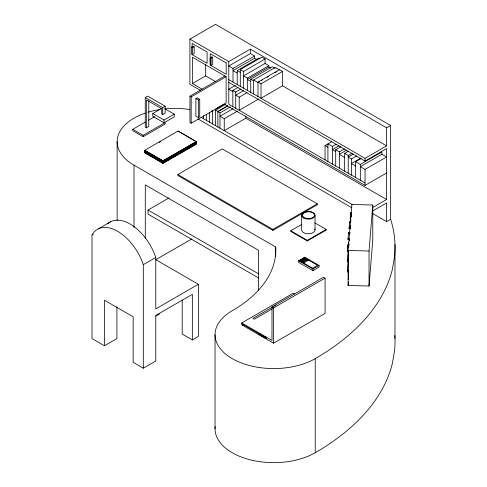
<?xml version="1.0" encoding="UTF-8"?>
<svg xmlns="http://www.w3.org/2000/svg" width="487" height="487" viewBox="0 0 487 487"><rect width="100%" height="100%" fill="white"/><g stroke="black" fill="none" stroke-linecap="round" stroke-linejoin="round"><path stroke-width="0.73" d="M349.483 239.385L348.01 239.342L348.479 232.707L349.958 232.743M350.847 221.749L349.593 221.713L349.069 228.762L349.069 228.117L350.323 228.153L350.323 228.793M348.491 251.828L347.414 251.797L347.414 250.969L347.968 244.224L349.039 244.255M347.414 251.797L347.968 245.058M350.64 212.758L350.25 218.499L350.64 212.758L351.584 212.789M348.461 244.693L348.637 242.532L348.637 243.354M348.114 250.464L351.864 204.461L372.786 205.033L372.786 240.024L369.036 286.021L348.114 285.455L348.114 250.464L369.036 251.03L372.786 205.033M347.529 261.355L348.071 253.709M348.71 246.872L348.942 244.017M349.715 234.399L349.885 232.281M350.208 227.965L350.39 225.725M350.634 222.742L350.877 219.753M351.09 216.879L351.383 213.288M351.255 216.861L351.364 215.504M347.523 271.308L348.065 263.711M348.461 259.474L348.345 267.576L348.461 266.139M348.424 269.518L348.308 279.8L348.424 278.357M348.114 285.455L348.424 281.687M200.431 90.369L189.9 84.288L189.9 39.13L215.491 24.35L390.647 125.469L390.647 219.266A272.507 157.331 0 0 1 394.519 257.069L392.297 269.658A272.507 157.331 0 0 1 315.223 358.645L315.223 452.727A58.69 33.883 0 0 1 249.508 459.631A58.69 33.883 0 0 1 215.157 426.563M191.476 47.16L193.175 46.18L194.173 46.758L194.173 53.643L192.475 54.623L191.476 54.051L191.476 47.16L192.475 47.738L194.173 46.758M210.153 57.655L211.748 56.736L212.703 57.289L212.703 64.467L211.108 65.386L210.153 64.838L210.153 57.655L211.108 58.209L212.703 57.289M145.254 97.534L147.695 96.128L165.178 106.221L165.178 113.167L162.737 114.573L161.739 114.001L161.739 108.796L146.331 99.896L146.331 127.838L145.254 127.21L145.254 97.534L162.737 107.627L165.178 106.221M189.9 39.13L228.78 61.575L250.336 49.132L386.605 127.807L390.647 125.469M224.903 75.984L189.954 96.158L189.954 122.517L191.178 123.223L226.126 103.049L226.126 76.69L192.371 57.198L192.371 83.557L205.666 75.881L215.424 81.518M254.561 56.005L250.336 53.564L228.78 66.013L233.005 68.448L254.561 56.005L254.561 58.184L233.005 70.627L237.224 73.068M164.831 108.723L174.206 114.135L174.206 116.904L164.022 122.785L152.772 116.29L152.772 113.52L161.684 108.376M132.805 129.311L143.166 135.295L165.148 122.608L165.148 124.015L143.166 136.701L132.805 130.723L132.805 129.311L145.089 122.219M148.322 120.356L154.787 116.624M189.954 96.158L191.178 96.87L226.126 76.69M237.224 84.531L237.224 70.542L258.78 58.099L260.009 58.805M240.298 86.302L240.298 69.598L261.854 57.156L265.068 59.006L265.068 63.462L243.512 75.905L247.335 78.115L268.891 65.666L268.891 67.066L247.335 79.515L250.756 81.487M195.877 98.575L197.125 97.857L199.731 99.36L199.731 116.874L198.483 117.598L195.877 116.089L195.877 98.575L198.483 100.079L199.731 99.36M240.298 69.598L243.512 71.455L265.068 59.006M146.331 127.838L148.772 126.425L148.772 100.754M152.772 113.52L164.022 120.015L174.206 114.135M235.312 85.456L228.78 89.231L232.847 91.574M250.756 92.341L250.756 79.174L272.312 66.731L275.131 68.357M232.847 106.616L232.847 90.412L238.076 87.392M253.575 93.967L253.575 79.984L275.131 67.535L282.576 71.394L282.576 85.815L386.605 145.881L386.605 127.807M232.847 90.412L235.72 92.073L240.949 89.054M258 96.523L258 82.096L279.556 69.653M243.561 90.655L235.72 95.178L239.214 97.193L247.049 92.67M259.303 81.786L258 82.54L253.575 79.984M261.263 80.653L262.572 79.898M267.144 77.256L268.453 76.502M274.985 72.733L276.945 71.601M216.258 108.571L224.099 104.048M144.797 150.252L178.078 131.033L196.243 141.522L196.243 144.17L162.962 163.382L144.797 152.894L144.797 150.252L162.962 160.74L196.243 141.522M225.408 104.492L215.607 110.147L217.866 111.45L227.66 105.795M258 82.096L261.014 83.843L282.576 71.394M227.66 106.056L217.866 111.712L219.978 112.929L230.43 106.897M233.042 108.692L219.978 116.235L224.251 118.7L237.315 111.158M258.81 98.977L239.214 110.293L239.214 97.193M282.576 85.815L261.014 98.264L261.014 83.843M196.243 141.76L162.962 160.978L144.797 150.489M196.243 142.247L162.962 161.459L144.797 150.97M196.243 142.703L162.962 161.915L144.797 151.427M196.243 142.916L162.962 162.128L144.797 151.64M228.78 82.37L365.049 161.045L386.605 148.596L386.605 199.512L245.807 118.219L224.251 130.668L224.251 118.7M177.883 174.535L222.255 148.912L317.293 203.785L317.293 204.765L272.921 230.388L177.883 175.515L177.883 174.535L272.921 229.401L317.293 203.785M98.319 228.866L110.786 221.67M116.923 306.682L116.923 338.568L104.455 345.764L92.013 338.587L92.013 235.02L93.327 234.265M258.743 278.059L148.042 214.146L148.042 210.037L169.038 197.917M325.048 159.852L325.048 145.564L331.836 141.62M327.915 161.507L327.915 143.884L332.39 146.465L336.31 144.201M338.922 145.838L332.39 149.606L335.701 151.518M335.701 166L335.701 149.752L340.93 146.739M104.455 345.764L104.455 300.217L133.17 316.793L133.17 362.346L143.312 368.202L143.312 264.636L155.779 257.44A40.336 23.285 60.1 0 0 107.779 223.685M335.701 149.752L339.348 151.859L344.577 148.845M155.797 259.705L191.939 238.837M346.537 150.179L339.348 154.324L344.65 157.386M344.65 171.168L344.65 153.405L348.57 151.14M344.65 153.405L348.217 155.463L352.138 153.198M353.44 154.081L348.217 157.1L351.401 158.939L356.63 155.925M361.202 157.891L351.401 163.547L355.607 165.976M355.607 177.493L355.607 161.696L360.837 158.677M228.78 79.655L365.049 158.324L386.605 145.881M355.607 161.696L360.325 164.417L381.887 151.974L381.887 154.239L360.325 166.682L365.049 169.409L386.605 156.96L381.887 154.239M224.136 104.054L365.049 185.407L386.605 172.964M314.705 222.809L326.211 229.45L326.211 230.053L307.327 240.955L290.702 231.362L290.702 230.759L301.776 224.367M182.199 299.876L182.199 334.039L192.341 339.889L198.373 336.414L198.373 284.292L155.779 308.886L155.779 257.44M155.895 316.063L159.517 313.975M290.702 230.759L307.327 240.359L326.211 229.45M372.232 207.809L386.605 199.512M372.232 211.242L386.605 202.945L386.605 221.597L390.647 219.266M298.61 260.74L304.795 257.173L319.101 265.433L319.101 267.077L312.922 270.65L298.61 262.39L298.61 260.74L312.922 269.007L319.101 265.433M143.312 368.202L155.779 361.001L155.779 315.454L192.341 294.343L192.341 339.889M241.704 322.966L271.99 340.45L271.99 306.999L323.545 277.237L325.085 278.126L325.085 313.409L273.536 343.177L241.704 324.792L241.704 322.966L293.253 293.204L294.568 293.959M272.994 306.828L252.936 318.407L254.305 319.198L272.422 308.74M274.284 306.079L275.581 305.331M271.99 306.999L273.536 307.887L325.085 278.126M258.932 333.577L260.813 334.66L261.154 334.466L260.813 335.44L258.932 334.356L258.932 333.577L260.527 334.106M258.932 334.356L259.273 334.161L261.154 335.245M261.647 335.22L263.674 336.395L263.674 337.083L261.647 335.914L261.647 335.22L262.962 335.634M261.647 335.914L263.473 336.614M264.471 337.601L266.742 338.593L264.471 337.601L264.471 336.919L265.299 337.077M265.019 336.931L266.249 337.321M265.975 337.783L266.742 337.911L265.975 337.479M159.152 142.502L160.454 141.754M196.243 144.17L162.962 163.066L144.797 152.583M349.483 238.514L348.01 238.472L348.01 239.342M347.414 250.969L348.491 251M348.467 261.081L347.468 261.056L347.468 262.085L348.467 262.116M144.797 151.956L162.962 162.305L196.243 143.543L162.962 162.755L144.797 152.267M265.068 63.462L268.891 65.666M254.561 58.184L256.972 59.578M268.891 67.066L270.602 68.058M237.224 70.542L240.298 72.32M250.756 79.174L253.575 80.805M192.134 54.654L207.109 63.298L207.109 52.048L192.134 43.404L192.134 47.154M325.048 145.564L327.915 147.22M365.049 182.942L228.78 104.273L228.78 61.575M192.371 83.557L202.129 89.194M211.334 111.073L212.582 111.791M372.117 213.233L386.605 221.597M201.082 117.294L352.545 204.741M197.801 118.834L351.882 207.791M144.797 150.726L162.962 161.215M144.797 151.214L162.962 161.702M145.229 113.1A57.618 33.262 0 0 0 134.01 165.184L275.691 246.982L275.691 256.089M148.042 210.037L258.743 273.95M155.621 259.614L198.373 284.292M264.471 336.919L265.019 337.235M195.591 141.382L178.078 131.033L178.078 131.66M394.987 244.419L394.987 338.502M369.036 251.03L369.036 286.021M365.049 158.324L365.049 161.045M365.049 169.409L365.049 185.407M360.325 164.417L360.325 180.22M351.401 158.939L351.401 175.064M349.593 221.713L349.593 222.358M349.368 238.636L349.368 240.858M348.479 232.707L348.479 233.577M348.363 251.158L348.363 258.993M348.217 155.463L348.217 173.226M339.348 151.859L339.348 168.106M332.39 146.465L332.39 164.089M315.028 215.291L315.028 229.919M312.922 269.007L312.922 270.65M307.327 240.359L307.327 240.955M301.672 215.291L301.672 229.919A6.678 3.853 0 0 0 309.221 233.742A6.678 3.853 0 0 0 314.803 228.92M273.536 307.887L273.536 343.177M272.921 229.401L272.921 230.388M266.468 338.069L266.468 338.751M264.745 336.761L264.745 337.442M261.951 335.044L261.951 335.738M260.813 334.66L260.813 335.44M259.273 333.382L259.273 334.161M258.627 290.392L258.627 250.324L145.284 184.89L145.284 238.563M258.311 334.386L258.311 333.352L242.605 324.287L242.605 325.316M250.336 49.132L250.336 53.564M247.335 78.115L247.335 90.363M245.807 115.979L245.807 118.219M243.512 71.455L243.512 88.159M235.72 92.073L235.72 108.278M233.005 68.448L233.005 82.09M219.978 112.929L219.978 128.203M217.866 111.45L217.866 126.979M215.607 108.948L215.607 125.676M215.035 334.691L215.035 428.767M212.582 110.482L212.582 123.929M211.108 58.209L211.108 65.386M209.465 112.272L209.465 122.134M206.336 114.488L206.336 120.326M205.666 64.588L205.666 75.881M203.359 115.687L203.359 118.609M198.483 100.079L198.483 117.598M192.475 47.738L192.475 54.623M191.178 96.87L191.178 123.223M164.022 120.015L164.022 122.785M162.962 160.74L162.962 163.382M162.737 107.627L162.737 114.573M143.166 135.295L143.166 136.701M134.01 165.184L134.01 227.399M117.136 141.662L117.136 220.568M92.013 235.02A40.336 23.291 60 0 1 117.659 231.307A40.336 23.291 60 0 1 143.312 264.636M148.018 112.199A57.618 33.262 0 0 1 159.839 109.532M164.983 108.881A57.618 33.262 0 0 1 189.662 109.532M275.691 246.982A148.718 85.864 0 0 1 232.226 310.73A58.69 33.883 0 0 0 232.226 358.645A58.69 33.883 0 0 0 315.223 358.645M315.223 452.727A272.507 157.331 0 0 0 392.297 363.734L394.519 351.151A272.507 157.331 0 0 0 394.841 335.525M304.223 257.787L302.829 258.597L303.206 258.816L304.6 258.007L304.223 257.787M300.503 259.979L299.188 260.74L300.838 260.174L300.503 259.979M302.567 258.792L300.771 259.833L301.112 260.028L302.914 258.993L302.567 258.792M301.161 260.247L299.748 261.056L300.169 261.3L301.575 260.484L301.161 260.247M303.182 259.084L301.392 260.119L301.788 260.344L303.578 259.315L303.182 259.084M304.923 258.073L303.444 258.926L303.876 259.175L305.355 258.323L304.923 258.073M303.772 259.437L302.025 260.448L302.397 260.661L304.144 259.65L303.772 259.437M305.55 258.402L304.01 259.285L304.448 259.541L305.982 258.652L305.55 258.402M301.855 260.594L300.394 261.44L302.183 260.788L301.855 260.594M304.095 259.936L302.951 260.6L304.485 261.489L305.635 260.825L304.095 259.936M306.341 258.755L304.685 259.711L305.325 260.082L306.98 259.127L306.341 258.755M302.585 261.069L301.319 261.799L301.837 262.097L303.103 261.361L302.585 261.069M303.504 261.665L302.403 262.304L302.969 262.633L304.077 261.994L303.504 261.665M307.522 259.346L305.866 260.302L306.445 260.636L308.101 259.681L307.522 259.346M308.612 260.143L303.632 263.017L312.581 268.179L317.554 265.305L308.612 260.143M348.418 271.156L347.462 271.131L347.462 272.05L348.418 272.081L348.418 271.156M226.175 62.914L210.262 53.728L210.262 65.088L226.175 74.274L226.175 62.914M303.626 218.018A6.678 3.853 0 0 0 314.803 216.289A6.678 3.853 0 0 0 306.621 211.565A6.678 3.853 0 0 0 303.626 218.018M305.239 218.103A5.984 3.452 0 0 0 314.474 215.388A5.984 3.452 0 0 0 305.793 212.131A5.984 3.452 0 0 0 305.239 218.103"/></g></svg>
